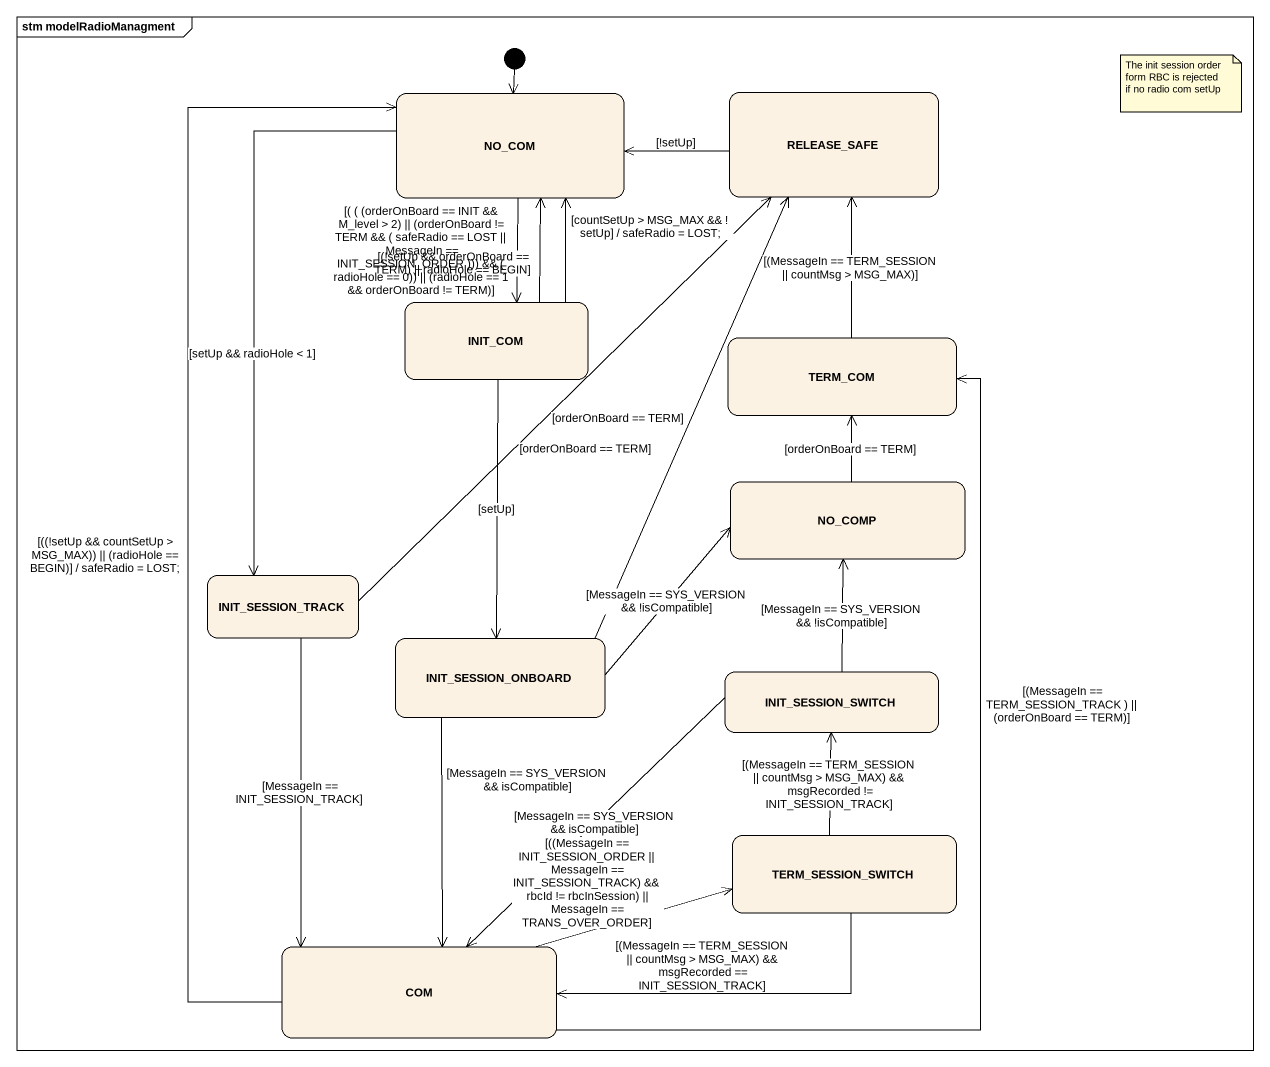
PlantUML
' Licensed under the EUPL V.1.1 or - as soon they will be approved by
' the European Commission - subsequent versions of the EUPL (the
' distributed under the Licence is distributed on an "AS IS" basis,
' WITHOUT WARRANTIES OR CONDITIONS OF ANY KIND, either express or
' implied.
@startuml
mainframe stm modelRadioManagment
hide empty description
state NO_COM #FCF2E3
state RELEASE_SAFE #FCF2E3
state INIT_COM #FCF2E3
state TERM_COM #FCF2E3
state NO_COMP #FCF2E3
state INIT_SESSION_TRACK #FCF2E3
state INIT_SESSION_ONBOARD #FCF2E3
state INIT_SESSION_SWITCH #FCF2E3
state TERM_SESSION_SWITCH #FCF2E3
state COM #FCF2E3
[*] --> NO_COM
NO_COM --> INIT_COM : [( ( (orderOnBoard == INIT && M_level > 2) || (orderOnBoard != TERM && ( safeRadio == LOST || MessageIn == INIT_SESSION_ORDER ))) && ( radioHole == 0)) || (radioHole == 1 && orderOnBoard != TERM)]
NO_COM --> INIT_SESSION_TRACK : [setUp && radioHole < 1]
RELEASE_SAFE -left-> NO_COM : [!setUp]
INIT_COM -up-> NO_COM : [countSetUp > MSG_MAX && ! setUp] / safeRadio = LOST;
INIT_COM -up-> NO_COM : [(!setUp && orderOnBoard == TERM) || radioHole == BEGIN]
INIT_COM --> INIT_SESSION_ONBOARD : [setUp]
TERM_COM -up-> RELEASE_SAFE : [(MessageIn == TERM_SESSION || countMsg > MSG_MAX)]
NO_COMP -up-> TERM_COM : [orderOnBoard == TERM]
INIT_SESSION_TRACK -up-> RELEASE_SAFE : [orderOnBoard == TERM]
INIT_SESSION_TRACK --> COM : [MessageIn == INIT_SESSION_TRACK]
INIT_SESSION_ONBOARD -up-> RELEASE_SAFE : [orderOnBoard == TERM]
INIT_SESSION_ONBOARD -right-> NO_COMP : [MessageIn == SYS_VERSION && !isCompatible]
INIT_SESSION_ONBOARD --> COM : [MessageIn == SYS_VERSION && isCompatible]
INIT_SESSION_SWITCH -up-> NO_COMP : [MessageIn == SYS_VERSION && !isCompatible]
INIT_SESSION_SWITCH --> COM : [MessageIn == SYS_VERSION && isCompatible]
TERM_SESSION_SWITCH -up-> INIT_SESSION_SWITCH : [(MessageIn == TERM_SESSION || countMsg > MSG_MAX) && msgRecorded != INIT_SESSION_TRACK]
TERM_SESSION_SWITCH -left-> COM : [(MessageIn == TERM_SESSION || countMsg > MSG_MAX) && msgRecorded == INIT_SESSION_TRACK]
COM -up-> NO_COM : [((!setUp && countSetUp > MSG_MAX)) || (radioHole == BEGIN)] / safeRadio = LOST;
COM -up-> TERM_COM : [(MessageIn == TERM_SESSION_TRACK ) || (orderOnBoard == TERM)]
COM -right-> TERM_SESSION_SWITCH : [((MessageIn == INIT_SESSION_ORDER || MessageIn == INIT_SESSION_TRACK) && rbcId != rbcInSession) || MessageIn == TRANS_OVER_ORDER]
note as N1
  The init session order form RBC is rejected if no radio com setUp
end note
@enduml
